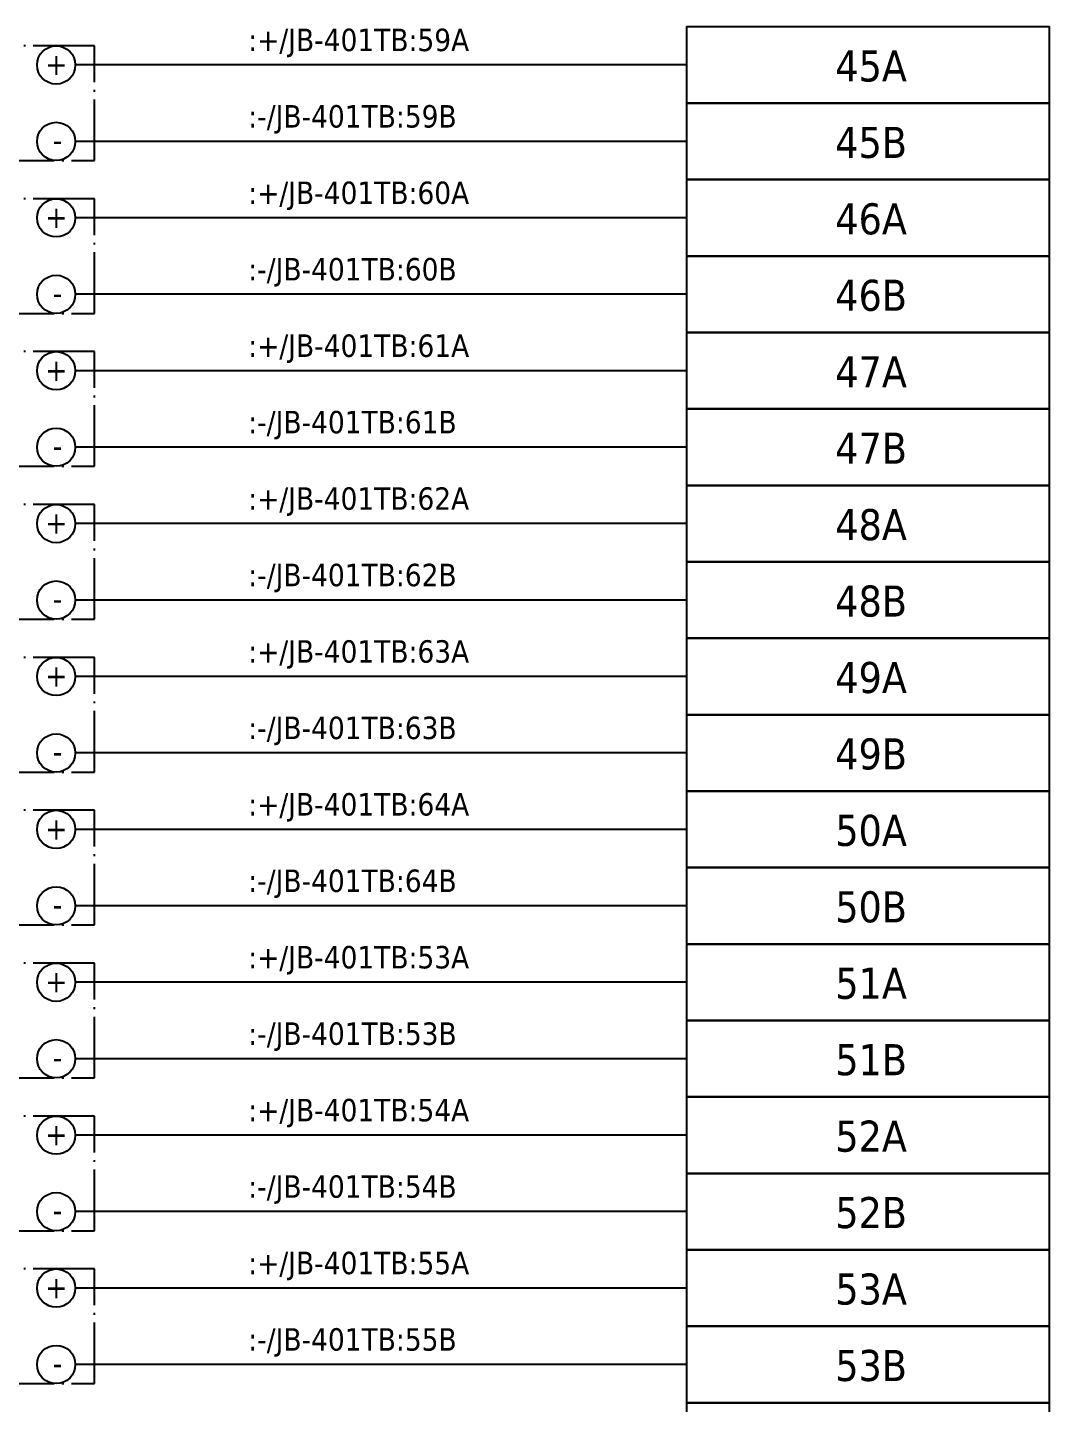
# Model space of a CAD drawing. Header units: millimetres. Extents: x 0 to 1792788, y -13 to 262234.
# Drawn here: x 35.5 to 89, y 79 to 151 of the extents above; entities that cross this region are included whole.
import ezdxf
from ezdxf.enums import TextEntityAlignment as Align

# ---------------------------------------------------------------- set-up
doc = ezdxf.new("R2010")
doc.units = ezdxf.units.MM
doc.linetypes.add('EPL_DASHDOT', pattern=[1, 0.8, -0.1, 0, -0.1])
for name, color, linetype, lineweight in [('EPLAN300', 5, 'Continuous', 25), ('EPLAN302', 5, 'Continuous', 25), ('EPLAN307', 134, 'EPL_DASHDOT', 25), ('EPLAN311', 7, 'Continuous', 25), ('EPLAN400', 5, 'Continuous', 35), ('EPLAN405', 7, 'Continuous', 25), ('EPLAN421', 5, 'Continuous', 35), ('EPLAN433', 251, 'Continuous', 35), ('EPLAN500', 7, 'Continuous', 35), ('EPLAN501', 7, 'Continuous', 35), ('EPLAN502', 7, 'Continuous', 35), ('EPLAN503', 7, 'Continuous', 35), ('EPLAN504', 7, 'Continuous', 35)]:
    doc.layers.add(name, color=color, linetype=linetype, lineweight=lineweight)
doc.styles.add('Tahoma', font='')
doc.styles.get('Tahoma').set_extended_font_data('Tahoma')

# ---------------------------------------------------------------- blocks, each defined once
blk = doc.blocks.new('EPLSYM_LibrarySPECIAL_en_US_Symbol427_Variant5_Placement1_96')
at = {"layer": 'EPLAN421', "color": 5, "style": 'Tahoma'}
for tag, p in [('17_20029[1]', (-0.9525, 3.335)), ('17_20029[2]', (20.0025, 3.335))]:
    blk.add_attdef(tag, text='', height=1.1739, dxfattribs=at).set_placement(p, align=Align.BOTTOM_RIGHT)
at = {"layer": 'EPLAN433', "color": 251, "style": 'Tahoma'}
blk.add_attdef('17_20406_1', text='', height=1.6254, dxfattribs=at).set_placement((0.9525, 1.5875), align=Align.BOTTOM_RIGHT)
blk.add_attdef('17_20406', text='', height=1.6254, dxfattribs=at).set_placement((0.9525, 1.5875), align=Align.BOTTOM_LEFT)
blk = doc.blocks.new('EPLSYM_LibrarySPECIAL_en_US_Symbol427_Variant5_Placement1_97')
at = {"layer": 'EPLAN421', "color": 5, "style": 'Tahoma'}
for tag, p in [('17_20029[1]', (-0.9525, 3.335)), ('17_20029[2]', (20.0025, 3.335))]:
    blk.add_attdef(tag, text='', height=1.1739, dxfattribs=at).set_placement(p, align=Align.BOTTOM_RIGHT)
at = {"layer": 'EPLAN433', "color": 251, "style": 'Tahoma'}
blk.add_attdef('17_20406_1', text='', height=1.6254, dxfattribs=at).set_placement((0.9525, 1.5875), align=Align.BOTTOM_RIGHT)
blk.add_attdef('17_20406', text='', height=1.6254, dxfattribs=at).set_placement((0.9525, 1.5875), align=Align.BOTTOM_LEFT)
blk = doc.blocks.new('EPLSYM_LibrarySPECIAL_en_US_Symbol427_Variant5_Placement1_98')
at = {"layer": 'EPLAN421', "color": 5, "style": 'Tahoma'}
for tag, p in [('17_20029[1]', (-0.9525, 3.335)), ('17_20029[2]', (20.0025, 3.335))]:
    blk.add_attdef(tag, text='', height=1.1739, dxfattribs=at).set_placement(p, align=Align.BOTTOM_RIGHT)
at = {"layer": 'EPLAN433', "color": 251, "style": 'Tahoma'}
blk.add_attdef('17_20406_1', text='', height=1.6254, dxfattribs=at).set_placement((0.9525, 1.5875), align=Align.BOTTOM_RIGHT)
blk.add_attdef('17_20406', text='', height=1.6254, dxfattribs=at).set_placement((0.9525, 1.5875), align=Align.BOTTOM_LEFT)
blk = doc.blocks.new('EPLSYM_LibrarySPECIAL_en_US_Symbol427_Variant5_Placement1_99')
at = {"layer": 'EPLAN421', "color": 5, "style": 'Tahoma'}
for tag, p in [('17_20029[1]', (-0.9525, 3.335)), ('17_20029[2]', (20.0025, 3.335))]:
    blk.add_attdef(tag, text='', height=1.1739, dxfattribs=at).set_placement(p, align=Align.BOTTOM_RIGHT)
at = {"layer": 'EPLAN433', "color": 251, "style": 'Tahoma'}
blk.add_attdef('17_20406_1', text='', height=1.6254, dxfattribs=at).set_placement((0.9525, 1.5875), align=Align.BOTTOM_RIGHT)
blk.add_attdef('17_20406', text='', height=1.6254, dxfattribs=at).set_placement((0.9525, 1.5875), align=Align.BOTTOM_LEFT)
blk = doc.blocks.new('EPLSYM_LibrarySPECIAL_en_US_Symbol427_Variant5_Placement1_100')
at = {"layer": 'EPLAN421', "color": 5, "style": 'Tahoma'}
for tag, p in [('17_20029[1]', (-0.9525, 3.335)), ('17_20029[2]', (20.0025, 3.335))]:
    blk.add_attdef(tag, text='', height=1.1739, dxfattribs=at).set_placement(p, align=Align.BOTTOM_RIGHT)
at = {"layer": 'EPLAN433', "color": 251, "style": 'Tahoma'}
blk.add_attdef('17_20406_1', text='', height=1.6254, dxfattribs=at).set_placement((0.9525, 1.5875), align=Align.BOTTOM_RIGHT)
blk.add_attdef('17_20406', text='', height=1.6254, dxfattribs=at).set_placement((0.9525, 1.5875), align=Align.BOTTOM_LEFT)
blk = doc.blocks.new('EPLSYM_LibrarySPECIAL_en_US_Symbol427_Variant5_Placement1_101')
at = {"layer": 'EPLAN421', "color": 5, "style": 'Tahoma'}
for tag, p in [('17_20029[1]', (-0.9525, 3.335)), ('17_20029[2]', (20.0025, 3.335))]:
    blk.add_attdef(tag, text='', height=1.1739, dxfattribs=at).set_placement(p, align=Align.BOTTOM_RIGHT)
at = {"layer": 'EPLAN433', "color": 251, "style": 'Tahoma'}
blk.add_attdef('17_20406_1', text='', height=1.6254, dxfattribs=at).set_placement((0.9525, 1.5875), align=Align.BOTTOM_RIGHT)
blk.add_attdef('17_20406', text='', height=1.6254, dxfattribs=at).set_placement((0.9525, 1.5875), align=Align.BOTTOM_LEFT)
blk = doc.blocks.new('EPLSYM_LibrarySPECIAL_en_US_Symbol427_Variant5_Placement1_102')
at = {"layer": 'EPLAN421', "color": 5, "style": 'Tahoma'}
for tag, p in [('17_20029[1]', (-0.9525, 3.335)), ('17_20029[2]', (20.0025, 3.335))]:
    blk.add_attdef(tag, text='', height=1.1739, dxfattribs=at).set_placement(p, align=Align.BOTTOM_RIGHT)
at = {"layer": 'EPLAN433', "color": 251, "style": 'Tahoma'}
blk.add_attdef('17_20406_1', text='', height=1.6254, dxfattribs=at).set_placement((0.9525, 1.5875), align=Align.BOTTOM_RIGHT)
blk.add_attdef('17_20406', text='', height=1.6254, dxfattribs=at).set_placement((0.9525, 1.5875), align=Align.BOTTOM_LEFT)
blk = doc.blocks.new('EPLSYM_LibrarySPECIAL_en_US_Symbol427_Variant5_Placement1_103')
at = {"layer": 'EPLAN421', "color": 5, "style": 'Tahoma'}
for tag, p in [('17_20029[1]', (-0.9525, 3.335)), ('17_20029[2]', (20.0025, 3.335))]:
    blk.add_attdef(tag, text='', height=1.1739, dxfattribs=at).set_placement(p, align=Align.BOTTOM_RIGHT)
at = {"layer": 'EPLAN433', "color": 251, "style": 'Tahoma'}
blk.add_attdef('17_20406_1', text='', height=1.6254, dxfattribs=at).set_placement((0.9525, 1.5875), align=Align.BOTTOM_RIGHT)
blk.add_attdef('17_20406', text='', height=1.6254, dxfattribs=at).set_placement((0.9525, 1.5875), align=Align.BOTTOM_LEFT)
blk = doc.blocks.new('EPLSYM_LibrarySPECIAL_en_US_Symbol427_Variant5_Placement1_104')
at = {"layer": 'EPLAN421', "color": 5, "style": 'Tahoma'}
for tag, p in [('17_20029[1]', (-0.9525, 3.335)), ('17_20029[2]', (20.0025, 3.335))]:
    blk.add_attdef(tag, text='', height=1.1739, dxfattribs=at).set_placement(p, align=Align.BOTTOM_RIGHT)
at = {"layer": 'EPLAN433', "color": 251, "style": 'Tahoma'}
blk.add_attdef('17_20406_1', text='', height=1.6254, dxfattribs=at).set_placement((0.9525, 1.5875), align=Align.BOTTOM_RIGHT)
blk.add_attdef('17_20406', text='', height=1.6254, dxfattribs=at).set_placement((0.9525, 1.5875), align=Align.BOTTOM_LEFT)
blk = doc.blocks.new('EPLSYM_LibrarySPECIAL_en_US_Symbol427_Variant5_Placement1_105')
at = {"layer": 'EPLAN421', "color": 5, "style": 'Tahoma'}
for tag, p in [('17_20029[1]', (-0.9525, 3.335)), ('17_20029[2]', (20.0025, 3.335))]:
    blk.add_attdef(tag, text='', height=1.1739, dxfattribs=at).set_placement(p, align=Align.BOTTOM_RIGHT)
at = {"layer": 'EPLAN433', "color": 251, "style": 'Tahoma'}
blk.add_attdef('17_20406_1', text='', height=1.6254, dxfattribs=at).set_placement((0.9525, 1.5875), align=Align.BOTTOM_RIGHT)
blk.add_attdef('17_20406', text='', height=1.6254, dxfattribs=at).set_placement((0.9525, 1.5875), align=Align.BOTTOM_LEFT)
blk = doc.blocks.new('EPLSYM_LibrarySPECIAL_en_US_Symbol427_Variant5_Placement1_106')
at = {"layer": 'EPLAN421', "color": 5, "style": 'Tahoma'}
for tag, p in [('17_20029[1]', (-0.9525, 3.335)), ('17_20029[2]', (20.0025, 3.335))]:
    blk.add_attdef(tag, text='', height=1.1739, dxfattribs=at).set_placement(p, align=Align.BOTTOM_RIGHT)
at = {"layer": 'EPLAN433', "color": 251, "style": 'Tahoma'}
blk.add_attdef('17_20406_1', text='', height=1.6254, dxfattribs=at).set_placement((0.9525, 1.5875), align=Align.BOTTOM_RIGHT)
blk.add_attdef('17_20406', text='', height=1.6254, dxfattribs=at).set_placement((0.9525, 1.5875), align=Align.BOTTOM_LEFT)
blk = doc.blocks.new('EPLSYM_LibrarySPECIAL_en_US_Symbol427_Variant5_Placement1_107')
at = {"layer": 'EPLAN421', "color": 5, "style": 'Tahoma'}
for tag, p in [('17_20029[1]', (-0.9525, 3.335)), ('17_20029[2]', (20.0025, 3.335))]:
    blk.add_attdef(tag, text='', height=1.1739, dxfattribs=at).set_placement(p, align=Align.BOTTOM_RIGHT)
at = {"layer": 'EPLAN433', "color": 251, "style": 'Tahoma'}
blk.add_attdef('17_20406_1', text='', height=1.6254, dxfattribs=at).set_placement((0.9525, 1.5875), align=Align.BOTTOM_RIGHT)
blk.add_attdef('17_20406', text='', height=1.6254, dxfattribs=at).set_placement((0.9525, 1.5875), align=Align.BOTTOM_LEFT)
blk = doc.blocks.new('EPLSYM_LibrarySPECIAL_en_US_Symbol427_Variant5_Placement1_108')
at = {"layer": 'EPLAN421', "color": 5, "style": 'Tahoma'}
for tag, p in [('17_20029[1]', (-0.9525, 3.335)), ('17_20029[2]', (20.0025, 3.335))]:
    blk.add_attdef(tag, text='', height=1.1739, dxfattribs=at).set_placement(p, align=Align.BOTTOM_RIGHT)
at = {"layer": 'EPLAN433', "color": 251, "style": 'Tahoma'}
blk.add_attdef('17_20406_1', text='', height=1.6254, dxfattribs=at).set_placement((0.9525, 1.5875), align=Align.BOTTOM_RIGHT)
blk.add_attdef('17_20406', text='', height=1.6254, dxfattribs=at).set_placement((0.9525, 1.5875), align=Align.BOTTOM_LEFT)
blk = doc.blocks.new('EPLSYM_LibrarySPECIAL_en_US_Symbol427_Variant5_Placement1_109')
at = {"layer": 'EPLAN421', "color": 5, "style": 'Tahoma'}
for tag, p in [('17_20029[1]', (-0.9525, 3.335)), ('17_20029[2]', (20.0025, 3.335))]:
    blk.add_attdef(tag, text='', height=1.1739, dxfattribs=at).set_placement(p, align=Align.BOTTOM_RIGHT)
at = {"layer": 'EPLAN433', "color": 251, "style": 'Tahoma'}
blk.add_attdef('17_20406_1', text='', height=1.6254, dxfattribs=at).set_placement((0.9525, 1.5875), align=Align.BOTTOM_RIGHT)
blk.add_attdef('17_20406', text='', height=1.6254, dxfattribs=at).set_placement((0.9525, 1.5875), align=Align.BOTTOM_LEFT)
blk = doc.blocks.new('EPLSYM_LibrarySPECIAL_en_US_Symbol427_Variant5_Placement1_110')
at = {"layer": 'EPLAN421', "color": 5, "style": 'Tahoma'}
for tag, p in [('17_20029[1]', (-0.9525, 3.335)), ('17_20029[2]', (20.0025, 3.335))]:
    blk.add_attdef(tag, text='', height=1.1739, dxfattribs=at).set_placement(p, align=Align.BOTTOM_RIGHT)
at = {"layer": 'EPLAN433', "color": 251, "style": 'Tahoma'}
blk.add_attdef('17_20406_1', text='', height=1.6254, dxfattribs=at).set_placement((0.9525, 1.5875), align=Align.BOTTOM_RIGHT)
blk.add_attdef('17_20406', text='', height=1.6254, dxfattribs=at).set_placement((0.9525, 1.5875), align=Align.BOTTOM_LEFT)
blk = doc.blocks.new('EPLSYM_LibrarySPECIAL_en_US_Symbol427_Variant5_Placement1_111')
at = {"layer": 'EPLAN421', "color": 5, "style": 'Tahoma'}
for tag, p in [('17_20029[1]', (-0.9525, 3.335)), ('17_20029[2]', (20.0025, 3.335))]:
    blk.add_attdef(tag, text='', height=1.1739, dxfattribs=at).set_placement(p, align=Align.BOTTOM_RIGHT)
at = {"layer": 'EPLAN433', "color": 251, "style": 'Tahoma'}
blk.add_attdef('17_20406_1', text='', height=1.6254, dxfattribs=at).set_placement((0.9525, 1.5875), align=Align.BOTTOM_RIGHT)
blk.add_attdef('17_20406', text='', height=1.6254, dxfattribs=at).set_placement((0.9525, 1.5875), align=Align.BOTTOM_LEFT)
blk = doc.blocks.new('EPLSYM_LibrarySPECIAL_en_US_Symbol427_Variant5_Placement1_112')
at = {"layer": 'EPLAN421', "color": 5, "style": 'Tahoma'}
for tag, p in [('17_20029[1]', (-0.9525, 3.335)), ('17_20029[2]', (20.0025, 3.335))]:
    blk.add_attdef(tag, text='', height=1.1739, dxfattribs=at).set_placement(p, align=Align.BOTTOM_RIGHT)
at = {"layer": 'EPLAN433', "color": 251, "style": 'Tahoma'}
blk.add_attdef('17_20406_1', text='', height=1.6254, dxfattribs=at).set_placement((0.9525, 1.5875), align=Align.BOTTOM_RIGHT)
blk.add_attdef('17_20406', text='', height=1.6254, dxfattribs=at).set_placement((0.9525, 1.5875), align=Align.BOTTOM_LEFT)
blk = doc.blocks.new('EPLSYM_LibrarySPECIAL_en_US_Symbol427_Variant5_Placement1_113')
at = {"layer": 'EPLAN421', "color": 5, "style": 'Tahoma'}
for tag, p in [('17_20029[1]', (-0.9525, 3.335)), ('17_20029[2]', (20.0025, 3.335))]:
    blk.add_attdef(tag, text='', height=1.1739, dxfattribs=at).set_placement(p, align=Align.BOTTOM_RIGHT)
at = {"layer": 'EPLAN433', "color": 251, "style": 'Tahoma'}
blk.add_attdef('17_20406_1', text='', height=1.6254, dxfattribs=at).set_placement((0.9525, 1.5875), align=Align.BOTTOM_RIGHT)
blk.add_attdef('17_20406', text='', height=1.6254, dxfattribs=at).set_placement((0.9525, 1.5875), align=Align.BOTTOM_LEFT)
blk = doc.blocks.new('EPLSYM_LibrarySPECIAL_Symbol17_Variant3_Placement1')
at = {"layer": 'EPLAN302', "lineweight": 25, "ltscale": 4}
blk.add_line((4, 0), (1, 0), dxfattribs=at)
blk.add_circle((0, 0), 1, dxfattribs=at)
at = {"layer": 'EPLAN421', "color": 5, "style": 'Tahoma'}
blk.add_attdef('17_20039', text='', height=1.174, dxfattribs=at).set_placement((3, 1), align=Align.BOTTOM_RIGHT)
blk = doc.blocks.new('EPLSYM_LibrarySPECIAL_Symbol2_Variant0_Placement1_2')
at = {"layer": 'EPLAN307', "lineweight": 25, "ltscale": 4}
blk.add_lwpolyline([(0, -6), (34, -6), (34, 0), (0, 0)], close=True, dxfattribs=at)
at = {"layer": 'EPLAN400', "color": 5, "style": 'Tahoma'}
blk.add_attdef('88_20010', text='', height=2.2575, dxfattribs=at).set_placement((-1.5, -0.9515), align=Align.TOP_RIGHT)
at = {"layer": 'EPLAN500', "color": 7, "style": 'Tahoma'}
blk.add_attdef('88_20027', text='', height=1.6254, dxfattribs=at).set_placement((-1.5, -4.57508), align=Align.TOP_RIGHT)
at = {"layer": 'EPLAN501', "color": 7, "style": 'Tahoma'}
blk.add_attdef('88_20011', text='', height=1.6254, dxfattribs=at).set_placement((-1.5, -9.97508), align=Align.TOP_RIGHT)
at = {"layer": 'EPLAN502', "color": 7, "style": 'Tahoma'}
blk.add_attdef('88_20025', text='', height=1.6254, dxfattribs=at).set_placement((-1.5, -12.67508), align=Align.TOP_RIGHT)
at = {"layer": 'EPLAN503', "color": 7, "style": 'Tahoma'}
blk.add_attdef('88_20024', text='', height=1.6254, dxfattribs=at).set_placement((-1.5, -15.37508), align=Align.TOP_RIGHT)
at = {"layer": 'EPLAN504', "color": 7, "style": 'Tahoma'}
blk.add_attdef('88_20901[1]', text='', height=1.6254, dxfattribs=at).set_placement((-1.5, -7.27508), align=Align.TOP_RIGHT)
blk = doc.blocks.new('EPLSYM_LibrarySPECIAL_Symbol2_Variant0_Placement1_3')
at = {"layer": 'EPLAN307', "lineweight": 25, "ltscale": 4}
blk.add_lwpolyline([(0, -6), (34, -6), (34, 0), (0, 0)], close=True, dxfattribs=at)
at = {"layer": 'EPLAN400', "color": 5, "style": 'Tahoma'}
blk.add_attdef('88_20010', text='', height=2.2575, dxfattribs=at).set_placement((-1.5, -0.9515), align=Align.TOP_RIGHT)
at = {"layer": 'EPLAN500', "color": 7, "style": 'Tahoma'}
blk.add_attdef('88_20027', text='', height=1.6254, dxfattribs=at).set_placement((-1.5, -4.57508), align=Align.TOP_RIGHT)
at = {"layer": 'EPLAN501', "color": 7, "style": 'Tahoma'}
blk.add_attdef('88_20011', text='', height=1.6254, dxfattribs=at).set_placement((-1.5, -9.97508), align=Align.TOP_RIGHT)
at = {"layer": 'EPLAN502', "color": 7, "style": 'Tahoma'}
blk.add_attdef('88_20025', text='', height=1.6254, dxfattribs=at).set_placement((-1.5, -12.67508), align=Align.TOP_RIGHT)
at = {"layer": 'EPLAN503', "color": 7, "style": 'Tahoma'}
blk.add_attdef('88_20024', text='', height=1.6254, dxfattribs=at).set_placement((-1.5, -15.37508), align=Align.TOP_RIGHT)
at = {"layer": 'EPLAN504', "color": 7, "style": 'Tahoma'}
blk.add_attdef('88_20901[1]', text='', height=1.6254, dxfattribs=at).set_placement((-1.5, -7.27508), align=Align.TOP_RIGHT)
blk = doc.blocks.new('EPLSYM_LibrarySPECIAL_Symbol2_Variant0_Placement1_4')
at = {"layer": 'EPLAN307', "lineweight": 25, "ltscale": 4}
blk.add_lwpolyline([(0, -6), (34, -6), (34, 0), (0, 0)], close=True, dxfattribs=at)
at = {"layer": 'EPLAN400', "color": 5, "style": 'Tahoma'}
blk.add_attdef('88_20010', text='', height=2.2575, dxfattribs=at).set_placement((-1.5, -0.9515), align=Align.TOP_RIGHT)
at = {"layer": 'EPLAN500', "color": 7, "style": 'Tahoma'}
blk.add_attdef('88_20027', text='', height=1.6254, dxfattribs=at).set_placement((-1.5, -4.57508), align=Align.TOP_RIGHT)
at = {"layer": 'EPLAN501', "color": 7, "style": 'Tahoma'}
blk.add_attdef('88_20011', text='', height=1.6254, dxfattribs=at).set_placement((-1.5, -9.97508), align=Align.TOP_RIGHT)
at = {"layer": 'EPLAN502', "color": 7, "style": 'Tahoma'}
blk.add_attdef('88_20025', text='', height=1.6254, dxfattribs=at).set_placement((-1.5, -12.67508), align=Align.TOP_RIGHT)
at = {"layer": 'EPLAN503', "color": 7, "style": 'Tahoma'}
blk.add_attdef('88_20024', text='', height=1.6254, dxfattribs=at).set_placement((-1.5, -15.37508), align=Align.TOP_RIGHT)
at = {"layer": 'EPLAN504', "color": 7, "style": 'Tahoma'}
blk.add_attdef('88_20901[1]', text='', height=1.6254, dxfattribs=at).set_placement((-1.5, -7.27508), align=Align.TOP_RIGHT)
blk = doc.blocks.new('EPLSYM_LibrarySPECIAL_Symbol2_Variant0_Placement1_5')
at = {"layer": 'EPLAN307', "lineweight": 25, "ltscale": 4}
blk.add_lwpolyline([(0, -6), (34, -6), (34, 0), (0, 0)], close=True, dxfattribs=at)
at = {"layer": 'EPLAN400', "color": 5, "style": 'Tahoma'}
blk.add_attdef('88_20010', text='', height=2.2575, dxfattribs=at).set_placement((-1.5, -0.9515), align=Align.TOP_RIGHT)
at = {"layer": 'EPLAN500', "color": 7, "style": 'Tahoma'}
blk.add_attdef('88_20027', text='', height=1.6254, dxfattribs=at).set_placement((-1.5, -4.57508), align=Align.TOP_RIGHT)
at = {"layer": 'EPLAN501', "color": 7, "style": 'Tahoma'}
blk.add_attdef('88_20011', text='', height=1.6254, dxfattribs=at).set_placement((-1.5, -9.97508), align=Align.TOP_RIGHT)
at = {"layer": 'EPLAN502', "color": 7, "style": 'Tahoma'}
blk.add_attdef('88_20025', text='', height=1.6254, dxfattribs=at).set_placement((-1.5, -12.67508), align=Align.TOP_RIGHT)
at = {"layer": 'EPLAN503', "color": 7, "style": 'Tahoma'}
blk.add_attdef('88_20024', text='', height=1.6254, dxfattribs=at).set_placement((-1.5, -15.37508), align=Align.TOP_RIGHT)
at = {"layer": 'EPLAN504', "color": 7, "style": 'Tahoma'}
blk.add_attdef('88_20901[1]', text='', height=1.6254, dxfattribs=at).set_placement((-1.5, -7.27508), align=Align.TOP_RIGHT)
blk = doc.blocks.new('EPLSYM_LibrarySPECIAL_Symbol2_Variant0_Placement1_6')
at = {"layer": 'EPLAN307', "lineweight": 25, "ltscale": 4}
blk.add_lwpolyline([(0, -6), (34, -6), (34, 0), (0, 0)], close=True, dxfattribs=at)
at = {"layer": 'EPLAN400', "color": 5, "style": 'Tahoma'}
blk.add_attdef('88_20010', text='', height=2.2575, dxfattribs=at).set_placement((-1.5, -0.9515), align=Align.TOP_RIGHT)
at = {"layer": 'EPLAN500', "color": 7, "style": 'Tahoma'}
blk.add_attdef('88_20027', text='', height=1.6254, dxfattribs=at).set_placement((-1.5, -4.57508), align=Align.TOP_RIGHT)
at = {"layer": 'EPLAN501', "color": 7, "style": 'Tahoma'}
blk.add_attdef('88_20011', text='', height=1.6254, dxfattribs=at).set_placement((-1.5, -9.97508), align=Align.TOP_RIGHT)
at = {"layer": 'EPLAN502', "color": 7, "style": 'Tahoma'}
blk.add_attdef('88_20025', text='', height=1.6254, dxfattribs=at).set_placement((-1.5, -12.67508), align=Align.TOP_RIGHT)
at = {"layer": 'EPLAN503', "color": 7, "style": 'Tahoma'}
blk.add_attdef('88_20024', text='', height=1.6254, dxfattribs=at).set_placement((-1.5, -15.37508), align=Align.TOP_RIGHT)
at = {"layer": 'EPLAN504', "color": 7, "style": 'Tahoma'}
blk.add_attdef('88_20901[1]', text='', height=1.6254, dxfattribs=at).set_placement((-1.5, -7.27508), align=Align.TOP_RIGHT)
blk = doc.blocks.new('EPLSYM_LibrarySPECIAL_Symbol2_Variant0_Placement1_7')
at = {"layer": 'EPLAN307', "lineweight": 25, "ltscale": 4}
blk.add_lwpolyline([(0, -6), (34, -6), (34, 0), (0, 0)], close=True, dxfattribs=at)
at = {"layer": 'EPLAN400', "color": 5, "style": 'Tahoma'}
blk.add_attdef('88_20010', text='', height=2.2575, dxfattribs=at).set_placement((-1.5, -0.9515), align=Align.TOP_RIGHT)
at = {"layer": 'EPLAN500', "color": 7, "style": 'Tahoma'}
blk.add_attdef('88_20027', text='', height=1.6254, dxfattribs=at).set_placement((-1.5, -4.57508), align=Align.TOP_RIGHT)
at = {"layer": 'EPLAN501', "color": 7, "style": 'Tahoma'}
blk.add_attdef('88_20011', text='', height=1.6254, dxfattribs=at).set_placement((-1.5, -9.97508), align=Align.TOP_RIGHT)
at = {"layer": 'EPLAN502', "color": 7, "style": 'Tahoma'}
blk.add_attdef('88_20025', text='', height=1.6254, dxfattribs=at).set_placement((-1.5, -12.67508), align=Align.TOP_RIGHT)
at = {"layer": 'EPLAN503', "color": 7, "style": 'Tahoma'}
blk.add_attdef('88_20024', text='', height=1.6254, dxfattribs=at).set_placement((-1.5, -15.37508), align=Align.TOP_RIGHT)
at = {"layer": 'EPLAN504', "color": 7, "style": 'Tahoma'}
blk.add_attdef('88_20901[1]', text='', height=1.6254, dxfattribs=at).set_placement((-1.5, -7.27508), align=Align.TOP_RIGHT)
blk = doc.blocks.new('EPLSYM_LibrarySPECIAL_Symbol308_Variant0_Placement0')
at = {"layer": 'EPLAN405', "color": 7, "style": 'Tahoma'}
for tag, p in [('17_31011', (1.5, 6.35)), ('17_31002', (1.5, 0.5))]:
    blk.add_attdef(tag, text='', height=1.174, dxfattribs=at).set_placement(p, align=Align.BOTTOM_LEFT)
for tag, p in [('17_31004', (1.5, 4.4)), ('17_31003', (1.5, 2.45))]:
    blk.add_attdef(tag, p, '', height=1.174, dxfattribs=at)
blk = doc.blocks.new('EPLSYM_LibrarySPECIAL_Symbol2_Variant0_Placement1_28')
at = {"layer": 'EPLAN307', "lineweight": 25, "ltscale": 4}
blk.add_lwpolyline([(0, -6), (34, -6), (34, 0), (0, 0)], close=True, dxfattribs=at)
at = {"layer": 'EPLAN400', "color": 5, "style": 'Tahoma'}
blk.add_attdef('88_20010', text='', height=2.2575, dxfattribs=at).set_placement((-1.5, -0.9515), align=Align.TOP_RIGHT)
at = {"layer": 'EPLAN500', "color": 7, "style": 'Tahoma'}
blk.add_attdef('88_20027', text='', height=1.6254, dxfattribs=at).set_placement((-1.5, -4.57508), align=Align.TOP_RIGHT)
at = {"layer": 'EPLAN501', "color": 7, "style": 'Tahoma'}
blk.add_attdef('88_20011', text='', height=1.6254, dxfattribs=at).set_placement((-1.5, -9.97508), align=Align.TOP_RIGHT)
at = {"layer": 'EPLAN502', "color": 7, "style": 'Tahoma'}
blk.add_attdef('88_20025', text='', height=1.6254, dxfattribs=at).set_placement((-1.5, -12.67508), align=Align.TOP_RIGHT)
at = {"layer": 'EPLAN503', "color": 7, "style": 'Tahoma'}
blk.add_attdef('88_20024', text='', height=1.6254, dxfattribs=at).set_placement((-1.5, -15.37508), align=Align.TOP_RIGHT)
at = {"layer": 'EPLAN504', "color": 7, "style": 'Tahoma'}
blk.add_attdef('88_20901[1]', text='', height=1.6254, dxfattribs=at).set_placement((-1.5, -7.27508), align=Align.TOP_RIGHT)
blk = doc.blocks.new('EPLSYM_LibrarySPECIAL_Symbol2_Variant0_Placement1_29')
at = {"layer": 'EPLAN307', "lineweight": 25, "ltscale": 4}
blk.add_lwpolyline([(0, -6), (34, -6), (34, 0), (0, 0)], close=True, dxfattribs=at)
at = {"layer": 'EPLAN400', "color": 5, "style": 'Tahoma'}
blk.add_attdef('88_20010', text='', height=2.2575, dxfattribs=at).set_placement((-1.5, -0.9515), align=Align.TOP_RIGHT)
at = {"layer": 'EPLAN500', "color": 7, "style": 'Tahoma'}
blk.add_attdef('88_20027', text='', height=1.6254, dxfattribs=at).set_placement((-1.5, -4.57508), align=Align.TOP_RIGHT)
at = {"layer": 'EPLAN501', "color": 7, "style": 'Tahoma'}
blk.add_attdef('88_20011', text='', height=1.6254, dxfattribs=at).set_placement((-1.5, -9.97508), align=Align.TOP_RIGHT)
at = {"layer": 'EPLAN502', "color": 7, "style": 'Tahoma'}
blk.add_attdef('88_20025', text='', height=1.6254, dxfattribs=at).set_placement((-1.5, -12.67508), align=Align.TOP_RIGHT)
at = {"layer": 'EPLAN503', "color": 7, "style": 'Tahoma'}
blk.add_attdef('88_20024', text='', height=1.6254, dxfattribs=at).set_placement((-1.5, -15.37508), align=Align.TOP_RIGHT)
at = {"layer": 'EPLAN504', "color": 7, "style": 'Tahoma'}
blk.add_attdef('88_20901[1]', text='', height=1.6254, dxfattribs=at).set_placement((-1.5, -7.27508), align=Align.TOP_RIGHT)
blk = doc.blocks.new('EPLSYM_LibrarySPECIAL_Symbol2_Variant0_Placement1_30')
at = {"layer": 'EPLAN307', "lineweight": 25, "ltscale": 4}
blk.add_lwpolyline([(0, -6), (34, -6), (34, 0), (0, 0)], close=True, dxfattribs=at)
at = {"layer": 'EPLAN400', "color": 5, "style": 'Tahoma'}
blk.add_attdef('88_20010', text='', height=2.2575, dxfattribs=at).set_placement((-1.5, -0.9515), align=Align.TOP_RIGHT)
at = {"layer": 'EPLAN500', "color": 7, "style": 'Tahoma'}
blk.add_attdef('88_20027', text='', height=1.6254, dxfattribs=at).set_placement((-1.5, -4.57508), align=Align.TOP_RIGHT)
at = {"layer": 'EPLAN501', "color": 7, "style": 'Tahoma'}
blk.add_attdef('88_20011', text='', height=1.6254, dxfattribs=at).set_placement((-1.5, -9.97508), align=Align.TOP_RIGHT)
at = {"layer": 'EPLAN502', "color": 7, "style": 'Tahoma'}
blk.add_attdef('88_20025', text='', height=1.6254, dxfattribs=at).set_placement((-1.5, -12.67508), align=Align.TOP_RIGHT)
at = {"layer": 'EPLAN503', "color": 7, "style": 'Tahoma'}
blk.add_attdef('88_20024', text='', height=1.6254, dxfattribs=at).set_placement((-1.5, -15.37508), align=Align.TOP_RIGHT)
at = {"layer": 'EPLAN504', "color": 7, "style": 'Tahoma'}
blk.add_attdef('88_20901[1]', text='', height=1.6254, dxfattribs=at).set_placement((-1.5, -7.27508), align=Align.TOP_RIGHT)

msp = doc.modelspace()

# ---------------------------------------------------------------- linework, layer by layer
at = {"layer": 'EPLAN300', "lineweight": 25, "ltscale": 4}
for points in [[(70, 147), (89, 147), (89, 151), (70, 151)], [(70, 143), (89, 143), (89, 147), (70, 147)], [(70, 139), (89, 139), (89, 143), (70, 143)], [(70, 135), (89, 135), (89, 139), (70, 139)], [(70, 131), (89, 131), (89, 135), (70, 135)], [(70, 127), (89, 127), (89, 131), (70, 131)], [(70, 123), (89, 123), (89, 127), (70, 127)], [(70, 119), (89, 119), (89, 123), (70, 123)], [(70, 115), (89, 115), (89, 119), (70, 119)], [(70, 111), (89, 111), (89, 115), (70, 115)], [(70, 107), (89, 107), (89, 111), (70, 111)], [(70, 103), (89, 103), (89, 107), (70, 107)], [(70, 99), (89, 99), (89, 103), (70, 103)], [(70, 95), (89, 95), (89, 99), (70, 99)], [(70, 91), (89, 91), (89, 95), (70, 95)], [(70, 87), (89, 87), (89, 91), (70, 91)], [(70, 83), (89, 83), (89, 87), (70, 87)], [(70, 79), (89, 79), (89, 83), (70, 83)], [(70, 75), (89, 75), (89, 79), (70, 79)]]:
    msp.add_lwpolyline(points, close=True, dxfattribs=at)
at = {"layer": 'EPLAN311', "ltscale": 4}
for p, q in [((70, 149), (39, 149)), ((70, 145), (39, 145)), ((70, 141), (39, 141)), ((70, 137), (39, 137)), ((70, 133), (39, 133)), ((70, 129), (39, 129)), ((70, 125), (39, 125)), ((70, 121), (39, 121)), ((70, 117), (39, 117)), ((70, 113), (39, 113)), ((70, 109), (39, 109)), ((70, 105), (39, 105)), ((70, 101), (39, 101)), ((70, 97), (39, 97)), ((70, 93), (39, 93)), ((70, 89), (39, 89)), ((70, 85), (39, 85)), ((70, 81), (39, 81))]:
    msp.add_line(p, q, dxfattribs=at)

# ---------------------------------------------------------------- block references
ref = msp.add_blockref('EPLSYM_LibrarySPECIAL_Symbol308_Variant0_Placement0', (47, 149))
ref.add_attrib('17_31011', ':+/JB-401TB:59A', dxfattribs={"layer": 'EPLAN405', "color": 7, "height": 1.1739, "style": 'Tahoma'}).set_placement((47.055, 149.374), align=Align.BOTTOM_LEFT)
for name, p in [('EPLSYM_LibrarySPECIAL_Symbol2_Variant0_Placement1_2', (5, 150)), ('EPLSYM_LibrarySPECIAL_Symbol2_Variant0_Placement1_3', (5, 142)), ('EPLSYM_LibrarySPECIAL_Symbol2_Variant0_Placement1_4', (5, 134)), ('EPLSYM_LibrarySPECIAL_Symbol2_Variant0_Placement1_5', (5, 126)), ('EPLSYM_LibrarySPECIAL_Symbol2_Variant0_Placement1_6', (5, 118)), ('EPLSYM_LibrarySPECIAL_Symbol2_Variant0_Placement1_7', (5, 110)), ('EPLSYM_LibrarySPECIAL_Symbol2_Variant0_Placement1_28', (5, 102)), ('EPLSYM_LibrarySPECIAL_Symbol2_Variant0_Placement1_29', (5, 94)), ('EPLSYM_LibrarySPECIAL_Symbol2_Variant0_Placement1_30', (5, 86))]:
    msp.add_blockref(name, p)
ref = msp.add_blockref('EPLSYM_LibrarySPECIAL_Symbol17_Variant3_Placement1', (37, 149))
ref.add_attrib('17_20039', '+', dxfattribs={"layer": 'EPLAN421', "color": 5, "height": 1.174, "style": 'Tahoma'}).set_placement((37.591, 148.117), align=Align.BOTTOM_RIGHT)
ref = msp.add_blockref('EPLSYM_LibrarySPECIAL_en_US_Symbol427_Variant5_Placement1_96', (70, 149))
ref.add_attrib('17_20011', '45A', dxfattribs={"layer": 'EPLAN501', "color": 7, "height": 1.6254, "style": 'Tahoma'}).set_placement((79.661, 147.65), align=Align.BOTTOM_CENTER)
ref = msp.add_blockref('EPLSYM_LibrarySPECIAL_Symbol308_Variant0_Placement0', (47, 145))
ref.add_attrib('17_31011', ':-/JB-401TB:59B', dxfattribs={"layer": 'EPLAN405', "color": 7, "height": 1.1739, "style": 'Tahoma'}).set_placement((47.055, 145.374), align=Align.BOTTOM_LEFT)
ref = msp.add_blockref('EPLSYM_LibrarySPECIAL_Symbol17_Variant3_Placement1', (37, 145))
ref.add_attrib('17_20039', '-', dxfattribs={"layer": 'EPLAN421', "color": 5, "height": 1.174, "style": 'Tahoma'}).set_placement((37.316, 144.132), align=Align.BOTTOM_RIGHT)
ref = msp.add_blockref('EPLSYM_LibrarySPECIAL_en_US_Symbol427_Variant5_Placement1_97', (70, 145))
ref.add_attrib('17_20011', '45B', dxfattribs={"layer": 'EPLAN501', "color": 7, "height": 1.6254, "style": 'Tahoma'}).set_placement((79.661, 143.65), align=Align.BOTTOM_CENTER)
ref = msp.add_blockref('EPLSYM_LibrarySPECIAL_Symbol308_Variant0_Placement0', (47, 141))
ref.add_attrib('17_31011', ':+/JB-401TB:60A', dxfattribs={"layer": 'EPLAN405', "color": 7, "height": 1.1739, "style": 'Tahoma'}).set_placement((47.055, 141.374), align=Align.BOTTOM_LEFT)
ref = msp.add_blockref('EPLSYM_LibrarySPECIAL_Symbol17_Variant3_Placement1', (37, 141))
ref.add_attrib('17_20039', '+', dxfattribs={"layer": 'EPLAN421', "color": 5, "height": 1.174, "style": 'Tahoma'}).set_placement((37.591, 140.117), align=Align.BOTTOM_RIGHT)
ref = msp.add_blockref('EPLSYM_LibrarySPECIAL_en_US_Symbol427_Variant5_Placement1_98', (70, 141))
ref.add_attrib('17_20011', '46A', dxfattribs={"layer": 'EPLAN501', "color": 7, "height": 1.6254, "style": 'Tahoma'}).set_placement((79.661, 139.65), align=Align.BOTTOM_CENTER)
ref = msp.add_blockref('EPLSYM_LibrarySPECIAL_Symbol308_Variant0_Placement0', (47, 137))
ref.add_attrib('17_31011', ':-/JB-401TB:60B', dxfattribs={"layer": 'EPLAN405', "color": 7, "height": 1.1739, "style": 'Tahoma'}).set_placement((47.055, 137.374), align=Align.BOTTOM_LEFT)
ref = msp.add_blockref('EPLSYM_LibrarySPECIAL_Symbol17_Variant3_Placement1', (37, 137))
ref.add_attrib('17_20039', '-', dxfattribs={"layer": 'EPLAN421', "color": 5, "height": 1.174, "style": 'Tahoma'}).set_placement((37.316, 136.132), align=Align.BOTTOM_RIGHT)
ref = msp.add_blockref('EPLSYM_LibrarySPECIAL_en_US_Symbol427_Variant5_Placement1_99', (70, 137))
ref.add_attrib('17_20011', '46B', dxfattribs={"layer": 'EPLAN501', "color": 7, "height": 1.6254, "style": 'Tahoma'}).set_placement((79.661, 135.65), align=Align.BOTTOM_CENTER)
ref = msp.add_blockref('EPLSYM_LibrarySPECIAL_Symbol308_Variant0_Placement0', (47, 133))
ref.add_attrib('17_31011', ':+/JB-401TB:61A', dxfattribs={"layer": 'EPLAN405', "color": 7, "height": 1.1739, "style": 'Tahoma'}).set_placement((47.055, 133.374), align=Align.BOTTOM_LEFT)
ref = msp.add_blockref('EPLSYM_LibrarySPECIAL_Symbol17_Variant3_Placement1', (37, 133))
ref.add_attrib('17_20039', '+', dxfattribs={"layer": 'EPLAN421', "color": 5, "height": 1.174, "style": 'Tahoma'}).set_placement((37.591, 132.117), align=Align.BOTTOM_RIGHT)
ref = msp.add_blockref('EPLSYM_LibrarySPECIAL_en_US_Symbol427_Variant5_Placement1_100', (70, 133))
ref.add_attrib('17_20011', '47A', dxfattribs={"layer": 'EPLAN501', "color": 7, "height": 1.6254, "style": 'Tahoma'}).set_placement((79.661, 131.65), align=Align.BOTTOM_CENTER)
ref = msp.add_blockref('EPLSYM_LibrarySPECIAL_Symbol308_Variant0_Placement0', (47, 129))
ref.add_attrib('17_31011', ':-/JB-401TB:61B', dxfattribs={"layer": 'EPLAN405', "color": 7, "height": 1.1739, "style": 'Tahoma'}).set_placement((47.055, 129.374), align=Align.BOTTOM_LEFT)
ref = msp.add_blockref('EPLSYM_LibrarySPECIAL_Symbol17_Variant3_Placement1', (37, 129))
ref.add_attrib('17_20039', '-', dxfattribs={"layer": 'EPLAN421', "color": 5, "height": 1.174, "style": 'Tahoma'}).set_placement((37.316, 128.132), align=Align.BOTTOM_RIGHT)
ref = msp.add_blockref('EPLSYM_LibrarySPECIAL_en_US_Symbol427_Variant5_Placement1_101', (70, 129))
ref.add_attrib('17_20011', '47B', dxfattribs={"layer": 'EPLAN501', "color": 7, "height": 1.6254, "style": 'Tahoma'}).set_placement((79.661, 127.65), align=Align.BOTTOM_CENTER)
ref = msp.add_blockref('EPLSYM_LibrarySPECIAL_Symbol308_Variant0_Placement0', (47, 125))
ref.add_attrib('17_31011', ':+/JB-401TB:62A', dxfattribs={"layer": 'EPLAN405', "color": 7, "height": 1.1739, "style": 'Tahoma'}).set_placement((47.055, 125.374), align=Align.BOTTOM_LEFT)
ref = msp.add_blockref('EPLSYM_LibrarySPECIAL_Symbol17_Variant3_Placement1', (37, 125))
ref.add_attrib('17_20039', '+', dxfattribs={"layer": 'EPLAN421', "color": 5, "height": 1.174, "style": 'Tahoma'}).set_placement((37.591, 124.117), align=Align.BOTTOM_RIGHT)
ref = msp.add_blockref('EPLSYM_LibrarySPECIAL_en_US_Symbol427_Variant5_Placement1_102', (70, 125))
ref.add_attrib('17_20011', '48A', dxfattribs={"layer": 'EPLAN501', "color": 7, "height": 1.6254, "style": 'Tahoma'}).set_placement((79.661, 123.65), align=Align.BOTTOM_CENTER)
ref = msp.add_blockref('EPLSYM_LibrarySPECIAL_Symbol308_Variant0_Placement0', (47, 121))
ref.add_attrib('17_31011', ':-/JB-401TB:62B', dxfattribs={"layer": 'EPLAN405', "color": 7, "height": 1.1739, "style": 'Tahoma'}).set_placement((47.055, 121.374), align=Align.BOTTOM_LEFT)
ref = msp.add_blockref('EPLSYM_LibrarySPECIAL_Symbol17_Variant3_Placement1', (37, 121))
ref.add_attrib('17_20039', '-', dxfattribs={"layer": 'EPLAN421', "color": 5, "height": 1.174, "style": 'Tahoma'}).set_placement((37.316, 120.132), align=Align.BOTTOM_RIGHT)
ref = msp.add_blockref('EPLSYM_LibrarySPECIAL_en_US_Symbol427_Variant5_Placement1_103', (70, 121))
ref.add_attrib('17_20011', '48B', dxfattribs={"layer": 'EPLAN501', "color": 7, "height": 1.6254, "style": 'Tahoma'}).set_placement((79.661, 119.65), align=Align.BOTTOM_CENTER)
ref = msp.add_blockref('EPLSYM_LibrarySPECIAL_Symbol308_Variant0_Placement0', (47, 117))
ref.add_attrib('17_31011', ':+/JB-401TB:63A', dxfattribs={"layer": 'EPLAN405', "color": 7, "height": 1.1739, "style": 'Tahoma'}).set_placement((47.055, 117.374), align=Align.BOTTOM_LEFT)
ref = msp.add_blockref('EPLSYM_LibrarySPECIAL_Symbol17_Variant3_Placement1', (37, 117))
ref.add_attrib('17_20039', '+', dxfattribs={"layer": 'EPLAN421', "color": 5, "height": 1.174, "style": 'Tahoma'}).set_placement((37.591, 116.117), align=Align.BOTTOM_RIGHT)
ref = msp.add_blockref('EPLSYM_LibrarySPECIAL_en_US_Symbol427_Variant5_Placement1_104', (70, 117))
ref.add_attrib('17_20011', '49A', dxfattribs={"layer": 'EPLAN501', "color": 7, "height": 1.6254, "style": 'Tahoma'}).set_placement((79.661, 115.65), align=Align.BOTTOM_CENTER)
ref = msp.add_blockref('EPLSYM_LibrarySPECIAL_Symbol308_Variant0_Placement0', (47, 113))
ref.add_attrib('17_31011', ':-/JB-401TB:63B', dxfattribs={"layer": 'EPLAN405', "color": 7, "height": 1.1739, "style": 'Tahoma'}).set_placement((47.055, 113.374), align=Align.BOTTOM_LEFT)
ref = msp.add_blockref('EPLSYM_LibrarySPECIAL_Symbol17_Variant3_Placement1', (37, 113))
ref.add_attrib('17_20039', '-', dxfattribs={"layer": 'EPLAN421', "color": 5, "height": 1.174, "style": 'Tahoma'}).set_placement((37.316, 112.132), align=Align.BOTTOM_RIGHT)
ref = msp.add_blockref('EPLSYM_LibrarySPECIAL_en_US_Symbol427_Variant5_Placement1_105', (70, 113))
ref.add_attrib('17_20011', '49B', dxfattribs={"layer": 'EPLAN501', "color": 7, "height": 1.6254, "style": 'Tahoma'}).set_placement((79.661, 111.65), align=Align.BOTTOM_CENTER)
ref = msp.add_blockref('EPLSYM_LibrarySPECIAL_Symbol308_Variant0_Placement0', (47, 109))
ref.add_attrib('17_31011', ':+/JB-401TB:64A', dxfattribs={"layer": 'EPLAN405', "color": 7, "height": 1.1739, "style": 'Tahoma'}).set_placement((47.055, 109.374), align=Align.BOTTOM_LEFT)
ref = msp.add_blockref('EPLSYM_LibrarySPECIAL_Symbol17_Variant3_Placement1', (37, 109))
ref.add_attrib('17_20039', '+', dxfattribs={"layer": 'EPLAN421', "color": 5, "height": 1.174, "style": 'Tahoma'}).set_placement((37.591, 108.117), align=Align.BOTTOM_RIGHT)
ref = msp.add_blockref('EPLSYM_LibrarySPECIAL_en_US_Symbol427_Variant5_Placement1_106', (70, 109))
ref.add_attrib('17_20011', '50A', dxfattribs={"layer": 'EPLAN501', "color": 7, "height": 1.6254, "style": 'Tahoma'}).set_placement((79.661, 107.65), align=Align.BOTTOM_CENTER)
ref = msp.add_blockref('EPLSYM_LibrarySPECIAL_Symbol308_Variant0_Placement0', (47, 105))
ref.add_attrib('17_31011', ':-/JB-401TB:64B', dxfattribs={"layer": 'EPLAN405', "color": 7, "height": 1.1739, "style": 'Tahoma'}).set_placement((47.055, 105.374), align=Align.BOTTOM_LEFT)
ref = msp.add_blockref('EPLSYM_LibrarySPECIAL_Symbol17_Variant3_Placement1', (37, 105))
ref.add_attrib('17_20039', '-', dxfattribs={"layer": 'EPLAN421', "color": 5, "height": 1.174, "style": 'Tahoma'}).set_placement((37.316, 104.132), align=Align.BOTTOM_RIGHT)
ref = msp.add_blockref('EPLSYM_LibrarySPECIAL_en_US_Symbol427_Variant5_Placement1_107', (70, 105))
ref.add_attrib('17_20011', '50B', dxfattribs={"layer": 'EPLAN501', "color": 7, "height": 1.6254, "style": 'Tahoma'}).set_placement((79.661, 103.65), align=Align.BOTTOM_CENTER)
ref = msp.add_blockref('EPLSYM_LibrarySPECIAL_Symbol308_Variant0_Placement0', (47, 101))
ref.add_attrib('17_31011', ':+/JB-401TB:53A', dxfattribs={"layer": 'EPLAN405', "color": 7, "height": 1.1739, "style": 'Tahoma'}).set_placement((47.055, 101.374), align=Align.BOTTOM_LEFT)
ref = msp.add_blockref('EPLSYM_LibrarySPECIAL_Symbol17_Variant3_Placement1', (37, 101))
ref.add_attrib('17_20039', '+', dxfattribs={"layer": 'EPLAN421', "color": 5, "height": 1.174, "style": 'Tahoma'}).set_placement((37.591, 100.117), align=Align.BOTTOM_RIGHT)
ref = msp.add_blockref('EPLSYM_LibrarySPECIAL_en_US_Symbol427_Variant5_Placement1_108', (70, 101))
ref.add_attrib('17_20011', '51A', dxfattribs={"layer": 'EPLAN501', "color": 7, "height": 1.6254, "style": 'Tahoma'}).set_placement((79.661, 99.65), align=Align.BOTTOM_CENTER)
ref = msp.add_blockref('EPLSYM_LibrarySPECIAL_Symbol308_Variant0_Placement0', (47, 97))
ref.add_attrib('17_31011', ':-/JB-401TB:53B', dxfattribs={"layer": 'EPLAN405', "color": 7, "height": 1.1739, "style": 'Tahoma'}).set_placement((47.055, 97.374), align=Align.BOTTOM_LEFT)
ref = msp.add_blockref('EPLSYM_LibrarySPECIAL_Symbol17_Variant3_Placement1', (37, 97))
ref.add_attrib('17_20039', '-', dxfattribs={"layer": 'EPLAN421', "color": 5, "height": 1.174, "style": 'Tahoma'}).set_placement((37.316, 96.132), align=Align.BOTTOM_RIGHT)
ref = msp.add_blockref('EPLSYM_LibrarySPECIAL_en_US_Symbol427_Variant5_Placement1_109', (70, 97))
ref.add_attrib('17_20011', '51B', dxfattribs={"layer": 'EPLAN501', "color": 7, "height": 1.6254, "style": 'Tahoma'}).set_placement((79.661, 95.65), align=Align.BOTTOM_CENTER)
ref = msp.add_blockref('EPLSYM_LibrarySPECIAL_Symbol308_Variant0_Placement0', (47, 93))
ref.add_attrib('17_31011', ':+/JB-401TB:54A', dxfattribs={"layer": 'EPLAN405', "color": 7, "height": 1.1739, "style": 'Tahoma'}).set_placement((47.055, 93.374), align=Align.BOTTOM_LEFT)
ref = msp.add_blockref('EPLSYM_LibrarySPECIAL_Symbol17_Variant3_Placement1', (37, 93))
ref.add_attrib('17_20039', '+', dxfattribs={"layer": 'EPLAN421', "color": 5, "height": 1.174, "style": 'Tahoma'}).set_placement((37.591, 92.117), align=Align.BOTTOM_RIGHT)
ref = msp.add_blockref('EPLSYM_LibrarySPECIAL_en_US_Symbol427_Variant5_Placement1_110', (70, 93))
ref.add_attrib('17_20011', '52A', dxfattribs={"layer": 'EPLAN501', "color": 7, "height": 1.6254, "style": 'Tahoma'}).set_placement((79.661, 91.65), align=Align.BOTTOM_CENTER)
ref = msp.add_blockref('EPLSYM_LibrarySPECIAL_Symbol308_Variant0_Placement0', (47, 89))
ref.add_attrib('17_31011', ':-/JB-401TB:54B', dxfattribs={"layer": 'EPLAN405', "color": 7, "height": 1.1739, "style": 'Tahoma'}).set_placement((47.055, 89.374), align=Align.BOTTOM_LEFT)
ref = msp.add_blockref('EPLSYM_LibrarySPECIAL_Symbol17_Variant3_Placement1', (37, 89))
ref.add_attrib('17_20039', '-', dxfattribs={"layer": 'EPLAN421', "color": 5, "height": 1.174, "style": 'Tahoma'}).set_placement((37.316, 88.132), align=Align.BOTTOM_RIGHT)
ref = msp.add_blockref('EPLSYM_LibrarySPECIAL_en_US_Symbol427_Variant5_Placement1_111', (70, 89))
ref.add_attrib('17_20011', '52B', dxfattribs={"layer": 'EPLAN501', "color": 7, "height": 1.6254, "style": 'Tahoma'}).set_placement((79.661, 87.65), align=Align.BOTTOM_CENTER)
ref = msp.add_blockref('EPLSYM_LibrarySPECIAL_Symbol308_Variant0_Placement0', (47, 85))
ref.add_attrib('17_31011', ':+/JB-401TB:55A', dxfattribs={"layer": 'EPLAN405', "color": 7, "height": 1.1739, "style": 'Tahoma'}).set_placement((47.055, 85.374), align=Align.BOTTOM_LEFT)
ref = msp.add_blockref('EPLSYM_LibrarySPECIAL_Symbol17_Variant3_Placement1', (37, 85))
ref.add_attrib('17_20039', '+', dxfattribs={"layer": 'EPLAN421', "color": 5, "height": 1.174, "style": 'Tahoma'}).set_placement((37.591, 84.117), align=Align.BOTTOM_RIGHT)
ref = msp.add_blockref('EPLSYM_LibrarySPECIAL_en_US_Symbol427_Variant5_Placement1_112', (70, 85))
ref.add_attrib('17_20011', '53A', dxfattribs={"layer": 'EPLAN501', "color": 7, "height": 1.6254, "style": 'Tahoma'}).set_placement((79.661, 83.65), align=Align.BOTTOM_CENTER)
ref = msp.add_blockref('EPLSYM_LibrarySPECIAL_Symbol308_Variant0_Placement0', (47, 81))
ref.add_attrib('17_31011', ':-/JB-401TB:55B', dxfattribs={"layer": 'EPLAN405', "color": 7, "height": 1.1739, "style": 'Tahoma'}).set_placement((47.055, 81.374), align=Align.BOTTOM_LEFT)
ref = msp.add_blockref('EPLSYM_LibrarySPECIAL_Symbol17_Variant3_Placement1', (37, 81))
ref.add_attrib('17_20039', '-', dxfattribs={"layer": 'EPLAN421', "color": 5, "height": 1.174, "style": 'Tahoma'}).set_placement((37.316, 80.132), align=Align.BOTTOM_RIGHT)
ref = msp.add_blockref('EPLSYM_LibrarySPECIAL_en_US_Symbol427_Variant5_Placement1_113', (70, 81))
ref.add_attrib('17_20011', '53B', dxfattribs={"layer": 'EPLAN501', "color": 7, "height": 1.6254, "style": 'Tahoma'}).set_placement((79.661, 79.65), align=Align.BOTTOM_CENTER)

doc.saveas('drawing.dxf')
